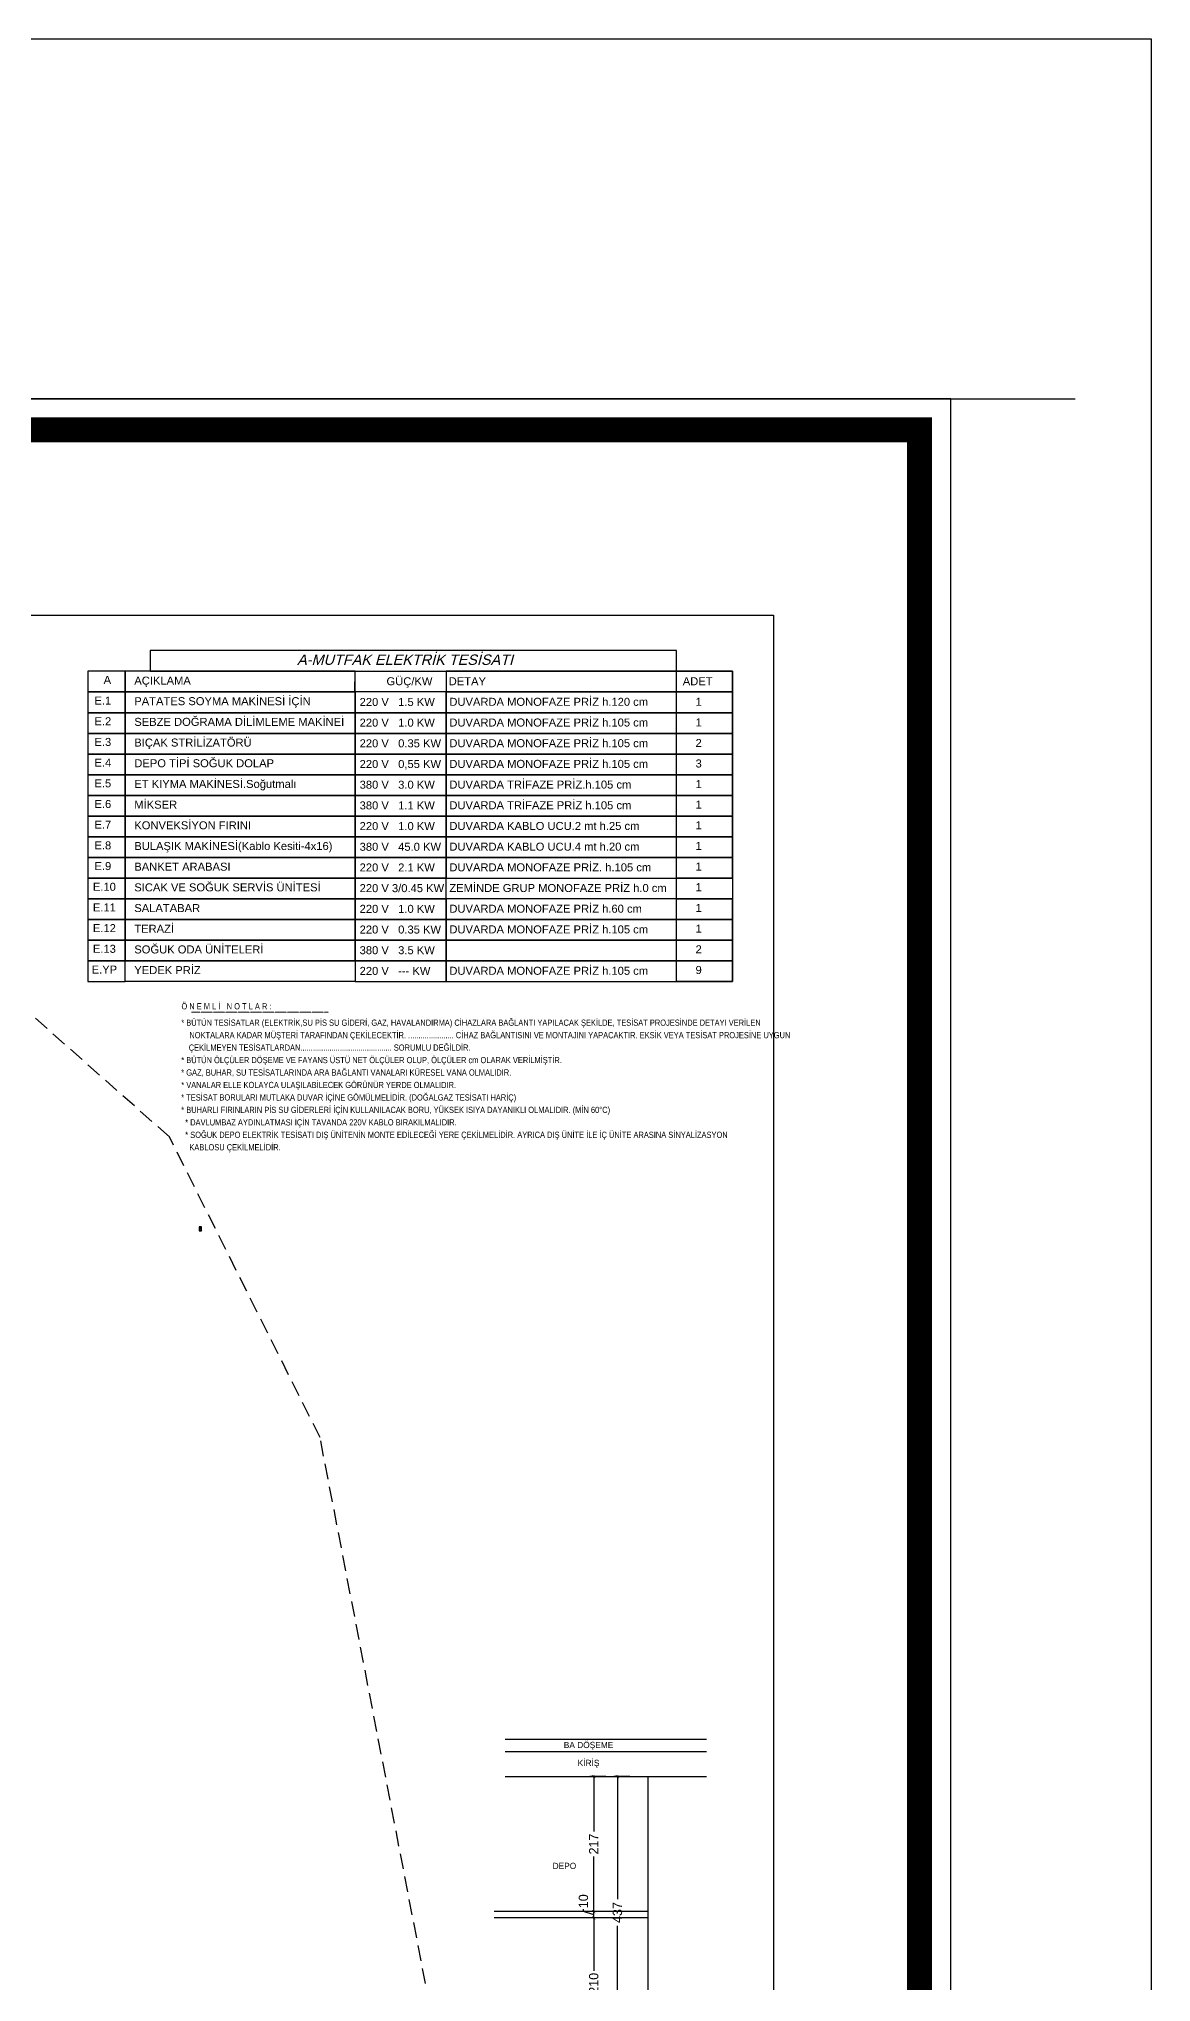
# Model space of a CAD drawing. Header units: millimetres. Extents: x -29311 to -3405, y 28913 to 42880.
# Drawn here: x -5191 to -3405, y 39760 to 42880 of the extents above; entities that cross this region are included whole.
import ezdxf
from ezdxf.enums import TextEntityAlignment as Align

# ---------------------------------------------------------------- set-up
doc = ezdxf.new("R2010")
doc.units = ezdxf.units.MM
doc.linetypes.add('( Hidden )', pattern=[0.375, 0.25, -0.125])
doc.linetypes.add('DASHDOT', pattern=[1, 0.5, -0.25, 0, -0.25])
for name, color, linetype in [('A-BA', 1, 'Continuous'), ('A-DUVAR-ALCIPAN-CELIK', 144, 'Continuous'), ('A-TAVAN-ALCIPAN', 193, 'Continuous'), ('ANTET', 250, 'Continuous'), ('vaz_bina2', 161, 'Continuous'), ('Yazılar', 253, 'Continuous')]:
    doc.layers.add(name, color=color, linetype=linetype)
for name, color, linetype, lineweight in [('TES', 7, 'Continuous', 15), ('TES_ELK', 230, 'Continuous', 25), ('TES_SU', 150, 'Continuous', 25)]:
    doc.layers.add(name, color=color, linetype=linetype, lineweight=lineweight)
doc.styles.add('antet', font='arial.ttf', dxfattribs={"oblique": 15, "height": 2.75})
doc.styles.add('HA_SMART', font='')
doc.styles.get('HA_SMART').set_extended_font_data('Sakkal Majalla')
doc.dimstyles.new('1-100HA', dxfattribs={"dimtxt": 15, "dimasz": 5, "dimexe": 6, "dimexo": 0, "dimgap": 2, "dimtad": 0, "dimdec": 1, "dimrnd": 0.5, "dimzin": 11, "dimtxsty": 'HA_SMART', "dimblk": 'ARCHTICK', "dimcen": 3, "dimdle": 1.25, "dimclrd": 256, "dimclrt": 7, "dimadec": 0, "dimazin": 0, "dimtfac": 1.25, "dimtdec": 1, "dimtofl": 0, "dimtmove": 1, "dimatfit": 3, "dimldrblk": 'ARCHTICK', "dimfxl": 20, "dimfxlon": 1, "dimtolj": 1, "dimtzin": 0, "dimarcsym": 0})

# ---------------------------------------------------------------- blocks, each defined once
blk = doc.blocks.new('ANTET')
at = {"color": 251, "const_width": 20, "elevation": 0}
blk.add_lwpolyline([(-18595, -50619.4), (-18595, -52600.1), (-14668.2, -52600.1), (-14668.2, -50619.4)], close=True, dxfattribs=at)
at = {"layer": 'Yazılar', "elevation": 0}
for points in [[(-18620, -50594.4), (-18620, -52625.1), (-14643.2, -52625.1), (-14643.2, -50594.4)], [(-18397.9, -50768), (-14785.5, -50768), (-14785.5, -52468.9), (-18397.9, -52468.9)]]:
    blk.add_lwpolyline(points, close=True, dxfattribs=at)
blk = doc.blocks.new('40 60')
at = {"layer": 'A-DUVAR-ALCIPAN-CELIK'}
for points in [[(82132.2, 6001.7), (82132.2, 6007.7), (82128.2, 6007.7), (82128.2, 6001.7)], [(82132, 6001.8), (82132, 6007.5), (82128.3, 6007.5), (82128.3, 6001.8)]]:
    blk.add_lwpolyline(points, close=True, dxfattribs=at)
blk.add_lwpolyline([(82128.3, 6007.5), (82132, 6001.8)], dxfattribs=at)
blk = doc.blocks.new('_ArchTick')
at = {"color": 0, "linetype": 'ByBlock', "const_width": 0.15}
blk.add_lwpolyline([(-0.5, -0.5), (0.5, 0.5)], dxfattribs=at)
blk = doc.blocks.new('*D443')
at = {"layer": 'A-TAVAN-ALCIPAN', "color": 0, "lineweight": -2, "transparency": 16777216}
for p, q in [((-4280.9, 40090.6), (-4306.4, 40090.6)), ((-4280.9, 39873.6), (-4306.4, 39873.6))]:
    blk.add_line(p, q, dxfattribs=at)
at = {"layer": 'A-TAVAN-ALCIPAN', "lineweight": -2, "transparency": 16777216}
for p, q in [((-4300.4, 40091.9), (-4300.4, 40002)), ((-4300.4, 39872.4), (-4300.4, 39962.3))]:
    blk.add_line(p, q, dxfattribs=at)
at = {"layer": 'DEFPOINTS', "color": 0, "transparency": 16777216}
for p in [(-4280.9, 40090.6), (-4300.4, 39873.6), (-4280.9, 39873.6)]:
    blk.add_point(p, dxfattribs=at)
at = {"layer": 'A-TAVAN-ALCIPAN', "lineweight": -2, "transparency": 16777216, "xscale": 5, "yscale": 5, "zscale": 5}
for p, rotation in [((-4300.4, 40090.6), 90), ((-4300.4, 39873.6), 270)]:
    blk.add_blockref('_ArchTick', p, dxfattribs=dict(at, rotation=rotation))
at = {"layer": 'A-TAVAN-ALCIPAN', "color": 7, "transparency": 16777216, "insert": (-4300.4, 39982.1), "char_height": 15, "attachment_point": 5, "rotation": 90, "style": 'HA_SMART'}
blk.add_mtext('\\A1;217', dxfattribs=at)
blk = doc.blocks.new('*D444')
at = {"layer": 'A-TAVAN-ALCIPAN', "lineweight": -2, "transparency": 16777216}
for p, q in [((-4300.4, 39864.9), (-4300.4, 39778.5)), ((-4300.4, 39652.4), (-4300.4, 39738.8))]:
    blk.add_line(p, q, dxfattribs=at)
at = {"layer": 'A-TAVAN-ALCIPAN', "color": 0, "lineweight": -2, "transparency": 16777216}
for p, q in [((-4280.9, 39863.6), (-4306.4, 39863.6)), ((-4280.4, 39653.6), (-4306.4, 39653.6))]:
    blk.add_line(p, q, dxfattribs=at)
at = {"layer": 'DEFPOINTS', "color": 0, "transparency": 16777216}
for p in [(-4280.9, 39863.6), (-4300.4, 39653.6), (-4251.9, 39653.6)]:
    blk.add_point(p, dxfattribs=at)
at = {"layer": 'A-TAVAN-ALCIPAN', "lineweight": -2, "transparency": 16777216, "xscale": 5, "yscale": 5, "zscale": 5}
for p, rotation in [((-4300.4, 39863.6), 90), ((-4300.4, 39653.6), 270)]:
    blk.add_blockref('_ArchTick', p, dxfattribs=dict(at, rotation=rotation))
at = {"layer": 'A-TAVAN-ALCIPAN', "color": 7, "transparency": 16777216, "insert": (-4300.4, 39758.6), "char_height": 15, "attachment_point": 5, "rotation": 90, "style": 'HA_SMART'}
blk.add_mtext('\\A1;210', dxfattribs=at)
blk = doc.blocks.new('*D445')
at = {"layer": 'A-TAVAN-ALCIPAN', "color": 0, "lineweight": -2, "transparency": 16777216}
for p, q in [((-4242.3, 40090.6), (-4268.3, 40090.6)), ((-4242.3, 39653.6), (-4268.3, 39653.6))]:
    blk.add_line(p, q, dxfattribs=at)
at = {"layer": 'A-TAVAN-ALCIPAN', "lineweight": -2, "transparency": 16777216}
for p, q in [((-4262.3, 40091.9), (-4262.3, 39893.4)), ((-4262.3, 39652.4), (-4262.3, 39850.9))]:
    blk.add_line(p, q, dxfattribs=at)
at = {"layer": 'DEFPOINTS', "color": 0, "transparency": 16777216}
for p in [(-4237.4, 40090.6), (-4262.3, 39653.6), (-4237.4, 39653.6)]:
    blk.add_point(p, dxfattribs=at)
at = {"layer": 'A-TAVAN-ALCIPAN', "lineweight": -2, "transparency": 16777216, "xscale": 5, "yscale": 5, "zscale": 5}
for p, rotation in [((-4262.3, 40090.6), 90), ((-4262.3, 39653.6), 270)]:
    blk.add_blockref('_ArchTick', p, dxfattribs=dict(at, rotation=rotation))
at = {"layer": 'A-TAVAN-ALCIPAN', "color": 7, "transparency": 16777216, "insert": (-4262.3, 39872.1), "char_height": 15, "attachment_point": 5, "rotation": 90, "style": 'HA_SMART'}
blk.add_mtext('\\A1;437', dxfattribs=at)
blk = doc.blocks.new('*D446')
at = {"layer": 'A-TAVAN-ALCIPAN', "lineweight": -2, "transparency": 16777216}
for p, q in [((-4316.9, 39873.6), (-4316.9, 39877.6)), ((-4300.4, 39868.6), (-4316.9, 39873.6)), ((-4300.4, 39862.4), (-4300.4, 39874.9))]:
    blk.add_line(p, q, dxfattribs=at)
at = {"layer": 'A-TAVAN-ALCIPAN', "color": 0, "lineweight": -2, "transparency": 16777216}
for p, q in [((-4293.6, 39873.6), (-4306.4, 39873.6)), ((-4280.9, 39863.6), (-4306.4, 39863.6))]:
    blk.add_line(p, q, dxfattribs=at)
at = {"layer": 'DEFPOINTS', "color": 0, "transparency": 16777216}
for p in [(-4300.4, 39873.6), (-4293.6, 39873.6), (-4280.9, 39863.6)]:
    blk.add_point(p, dxfattribs=at)
at = {"layer": 'A-TAVAN-ALCIPAN', "lineweight": -2, "transparency": 16777216, "xscale": 5, "yscale": 5, "zscale": 5}
for p, rotation in [((-4300.4, 39873.6), 90), ((-4300.4, 39863.6), 270)]:
    blk.add_blockref('_ArchTick', p, dxfattribs=dict(at, rotation=rotation))
at = {"layer": 'A-TAVAN-ALCIPAN', "color": 7, "transparency": 16777216, "insert": (-4316.9, 39890.3), "char_height": 15, "attachment_point": 5, "rotation": 90, "style": 'HA_SMART'}
blk.add_mtext('\\A1;10', dxfattribs=at)

msp = doc.modelspace()

# ---------------------------------------------------------------- linework, layer by layer
at = {"layer": 'A-BA'}
for points in [[(-4442.4, 40150.64), (-4119.38, 40150.64)], [(-4442.4, 40130.64), (-4119.38, 40130.64)], [(-4442.4, 40090.64), (-4119.38, 40090.64)], [(-4213.45, 39873.64), (-4460.02, 39873.64)], [(-4213.45, 39863.64), (-4460.02, 39863.64)]]:
    msp.add_lwpolyline(points, dxfattribs=at)
at = {"layer": 'A-TAVAN-ALCIPAN'}
msp.add_lwpolyline([(-4213.45, 40090.64), (-4213.45, 39653.64)], dxfattribs=at)
at = {"layer": 'ANTET', "color": 251}
msp.add_line((-4684.12, 41831.36), (-4683.41, 41864.57), dxfattribs=at)
for points in [[(-5012.33, 41864.57), (-4167.67, 41864.57), (-4167.67, 41897.78), (-5012.33, 41897.78)], [(-5112.33, 41831.36), (-5052.52, 41831.36), (-5052.52, 41864.57), (-5112.33, 41864.57)], [(-5052.52, 41831.36), (-4683.41, 41831.36), (-4683.41, 41864.57), (-5052.52, 41864.57)], [(-4537.03, 41831.36), (-4077.67, 41831.36), (-4077.67, 41864.57), (-4537.03, 41864.57)], [(-4537.03, 41831.36), (-4077.67, 41831.36), (-4077.67, 41864.57), (-4537.03, 41864.57)], [(-4167.67, 41864.57), (-4077.67, 41864.57), (-4077.67, 41532.47), (-4167.67, 41532.47)], [(-5112.33, 41798.15), (-5052.52, 41798.15), (-5052.52, 41831.36), (-5112.33, 41831.36)], [(-5052.52, 41798.15), (-4683.41, 41798.15), (-4683.41, 41831.36), (-5052.52, 41831.36)], [(-4683.41, 41798.15), (-4537.03, 41798.15), (-4537.03, 41831.36), (-4683.41, 41831.36)], [(-4537.03, 41798.15), (-4077.67, 41798.15), (-4077.67, 41831.36), (-4537.03, 41831.36)], [(-5112.33, 41764.94), (-5052.52, 41764.94), (-5052.52, 41798.15), (-5112.33, 41798.15)], [(-5052.52, 41764.94), (-4683.41, 41764.94), (-4683.41, 41798.15), (-5052.52, 41798.15)], [(-5052.52, 41764.94), (-4683.41, 41764.94), (-4683.41, 41798.15), (-5052.52, 41798.15)], [(-4683.41, 41764.94), (-4537.03, 41764.94), (-4537.03, 41798.15), (-4683.41, 41798.15)], [(-4537.03, 41764.94), (-4077.67, 41764.94), (-4077.67, 41798.15), (-4537.03, 41798.15)], [(-4537.03, 41764.94), (-4077.67, 41764.94), (-4077.67, 41798.15), (-4537.03, 41798.15)], [(-5112.33, 41731.73), (-5052.52, 41731.73), (-5052.52, 41764.94), (-5112.33, 41764.94)], [(-5112.33, 41731.73), (-5052.52, 41731.73), (-5052.52, 41764.94), (-5112.33, 41764.94)], [(-5052.52, 41731.73), (-4683.41, 41731.73), (-4683.41, 41764.94), (-5052.52, 41764.94)], [(-5052.52, 41731.73), (-4683.41, 41731.73), (-4683.41, 41764.94), (-5052.52, 41764.94)], [(-5052.52, 41731.73), (-4683.41, 41731.73), (-4683.41, 41764.94), (-5052.52, 41764.94)], [(-4683.41, 41731.73), (-4537.03, 41731.73), (-4537.03, 41764.94), (-4683.41, 41764.94)], [(-4683.41, 41731.73), (-4537.03, 41731.73), (-4537.03, 41764.94), (-4683.41, 41764.94)], [(-4537.03, 41731.73), (-4077.67, 41731.73), (-4077.67, 41764.94), (-4537.03, 41764.94)], [(-4537.03, 41731.73), (-4077.67, 41731.73), (-4077.67, 41764.94), (-4537.03, 41764.94)], [(-4537.03, 41731.73), (-4077.67, 41731.73), (-4077.67, 41764.94), (-4537.03, 41764.94)], [(-5112.33, 41698.52), (-5052.52, 41698.52), (-5052.52, 41731.73), (-5112.33, 41731.73)], [(-5112.33, 41698.52), (-5052.52, 41698.52), (-5052.52, 41731.73), (-5112.33, 41731.73)], [(-5112.33, 41698.52), (-5052.52, 41698.52), (-5052.52, 41731.73), (-5112.33, 41731.73)], [(-5052.52, 41698.52), (-4683.41, 41698.52), (-4683.41, 41731.73), (-5052.52, 41731.73)], [(-5052.52, 41698.52), (-4683.41, 41698.52), (-4683.41, 41731.73), (-5052.52, 41731.73)], [(-5052.52, 41698.52), (-4683.41, 41698.52), (-4683.41, 41731.73), (-5052.52, 41731.73)], [(-5052.52, 41698.52), (-4683.41, 41698.52), (-4683.41, 41731.73), (-5052.52, 41731.73)], [(-4683.41, 41698.52), (-4537.03, 41698.52), (-4537.03, 41731.73), (-4683.41, 41731.73)], [(-4683.41, 41698.52), (-4537.03, 41698.52), (-4537.03, 41731.73), (-4683.41, 41731.73)], [(-4683.41, 41698.52), (-4537.03, 41698.52), (-4537.03, 41731.73), (-4683.41, 41731.73)], [(-4537.03, 41698.52), (-4077.67, 41698.52), (-4077.67, 41731.73), (-4537.03, 41731.73)], [(-4537.03, 41698.52), (-4077.67, 41698.52), (-4077.67, 41731.73), (-4537.03, 41731.73)], [(-4537.03, 41698.52), (-4077.67, 41698.52), (-4077.67, 41731.73), (-4537.03, 41731.73)], [(-4537.03, 41698.52), (-4077.67, 41698.52), (-4077.67, 41731.73), (-4537.03, 41731.73)], [(-5112.33, 41665.31), (-5052.52, 41665.31), (-5052.52, 41698.52), (-5112.33, 41698.52)], [(-5112.33, 41665.31), (-5052.52, 41665.31), (-5052.52, 41698.52), (-5112.33, 41698.52)], [(-5052.52, 41665.31), (-4683.41, 41665.31), (-4683.41, 41698.52), (-5052.52, 41698.52)], [(-5052.52, 41665.31), (-4683.41, 41665.31), (-4683.41, 41698.52), (-5052.52, 41698.52)], [(-5052.52, 41665.31), (-4683.41, 41665.31), (-4683.41, 41698.52), (-5052.52, 41698.52)], [(-5052.52, 41665.31), (-4683.41, 41665.31), (-4683.41, 41698.52), (-5052.52, 41698.52)], [(-4683.41, 41665.31), (-4537.03, 41665.31), (-4537.03, 41698.52), (-4683.41, 41698.52)], [(-4683.41, 41665.31), (-4537.03, 41665.31), (-4537.03, 41698.52), (-4683.41, 41698.52)], [(-4537.03, 41665.31), (-4077.67, 41665.31), (-4077.67, 41698.52), (-4537.03, 41698.52)], [(-4537.03, 41665.31), (-4077.67, 41665.31), (-4077.67, 41698.52), (-4537.03, 41698.52)], [(-4537.03, 41665.31), (-4077.67, 41665.31), (-4077.67, 41698.52), (-4537.03, 41698.52)], [(-4537.03, 41665.31), (-4077.67, 41665.31), (-4077.67, 41698.52), (-4537.03, 41698.52)], [(-4537.03, 41665.31), (-4077.67, 41665.31), (-4077.67, 41698.52), (-4537.03, 41698.52)], [(-4537.03, 41665.31), (-4077.67, 41665.31), (-4077.67, 41698.52), (-4537.03, 41698.52)], [(-4537.03, 41665.31), (-4077.67, 41665.31), (-4077.67, 41698.52), (-4537.03, 41698.52)], [(-4537.03, 41665.31), (-4077.67, 41665.31), (-4077.67, 41698.52), (-4537.03, 41698.52)], [(-5112.33, 41632.1), (-5052.52, 41632.1), (-5052.52, 41665.31), (-5112.33, 41665.31)], [(-5112.33, 41632.1), (-5052.52, 41632.1), (-5052.52, 41665.31), (-5112.33, 41665.31)], [(-5112.33, 41632.1), (-5052.52, 41632.1), (-5052.52, 41665.31), (-5112.33, 41665.31)], [(-5052.52, 41632.1), (-4683.41, 41632.1), (-4683.41, 41665.31), (-5052.52, 41665.31)], [(-5052.52, 41632.1), (-4683.41, 41632.1), (-4683.41, 41665.31), (-5052.52, 41665.31)], [(-5052.52, 41632.1), (-4683.41, 41632.1), (-4683.41, 41665.31), (-5052.52, 41665.31)], [(-5052.52, 41632.1), (-4683.41, 41632.1), (-4683.41, 41665.31), (-5052.52, 41665.31)], [(-4683.41, 41632.1), (-4537.03, 41632.1), (-4537.03, 41665.31), (-4683.41, 41665.31)], [(-4683.41, 41632.1), (-4537.03, 41632.1), (-4537.03, 41665.31), (-4683.41, 41665.31)], [(-4683.41, 41632.1), (-4537.03, 41632.1), (-4537.03, 41665.31), (-4683.41, 41665.31)], [(-4537.03, 41632.1), (-4077.67, 41632.1), (-4077.67, 41665.31), (-4537.03, 41665.31)], [(-4537.03, 41632.1), (-4077.67, 41632.1), (-4077.67, 41665.31), (-4537.03, 41665.31)], [(-4537.03, 41632.1), (-4077.67, 41632.1), (-4077.67, 41665.31), (-4537.03, 41665.31)], [(-4537.03, 41632.1), (-4077.67, 41632.1), (-4077.67, 41665.31), (-4537.03, 41665.31)], [(-5112.33, 41598.89), (-5052.52, 41598.89), (-5052.52, 41632.1), (-5112.33, 41632.1)], [(-5112.33, 41598.89), (-5052.52, 41598.89), (-5052.52, 41632.1), (-5112.33, 41632.1)], [(-5112.33, 41598.89), (-5052.52, 41598.89), (-5052.52, 41632.1), (-5112.33, 41632.1)], [(-5052.52, 41598.89), (-4683.41, 41598.89), (-4683.41, 41632.1), (-5052.52, 41632.1)], [(-5052.52, 41598.89), (-4683.41, 41598.89), (-4683.41, 41632.1), (-5052.52, 41632.1)], [(-5052.52, 41598.89), (-4683.41, 41598.89), (-4683.41, 41632.1), (-5052.52, 41632.1)], [(-5052.52, 41598.89), (-4683.41, 41598.89), (-4683.41, 41632.1), (-5052.52, 41632.1)], [(-4683.41, 41598.89), (-4537.03, 41598.89), (-4537.03, 41632.1), (-4683.41, 41632.1)], [(-4683.41, 41598.89), (-4537.03, 41598.89), (-4537.03, 41632.1), (-4683.41, 41632.1)], [(-4537.03, 41598.89), (-4077.67, 41598.89), (-4077.67, 41632.1), (-4537.03, 41632.1)], [(-4537.03, 41598.89), (-4077.67, 41598.89), (-4077.67, 41632.1), (-4537.03, 41632.1)], [(-4537.03, 41598.89), (-4077.67, 41598.89), (-4077.67, 41632.1), (-4537.03, 41632.1)], [(-4537.03, 41598.89), (-4077.67, 41598.89), (-4077.67, 41632.1), (-4537.03, 41632.1)], [(-4537.03, 41598.89), (-4077.67, 41598.89), (-4077.67, 41632.1), (-4537.03, 41632.1)], [(-4537.03, 41598.89), (-4077.67, 41598.89), (-4077.67, 41632.1), (-4537.03, 41632.1)], [(-4537.03, 41598.89), (-4077.67, 41598.89), (-4077.67, 41632.1), (-4537.03, 41632.1)], [(-5112.33, 41565.68), (-5052.52, 41565.68), (-5052.52, 41598.89), (-5112.33, 41598.89)], [(-5112.33, 41565.68), (-5052.52, 41565.68), (-5052.52, 41598.89), (-5112.33, 41598.89)], [(-5052.52, 41565.68), (-4683.41, 41565.68), (-4683.41, 41598.89), (-5052.52, 41598.89)], [(-5052.52, 41565.68), (-4683.41, 41565.68), (-4683.41, 41598.89), (-5052.52, 41598.89)], [(-5052.52, 41565.68), (-4683.41, 41565.68), (-4683.41, 41598.89), (-5052.52, 41598.89)], [(-5052.52, 41565.68), (-4683.41, 41565.68), (-4683.41, 41598.89), (-5052.52, 41598.89)], [(-4683.41, 41565.68), (-4537.03, 41565.68), (-4537.03, 41598.89), (-4683.41, 41598.89)], [(-4683.41, 41565.68), (-4537.03, 41565.68), (-4537.03, 41598.89), (-4683.41, 41598.89)], [(-4683.41, 41565.68), (-4537.03, 41565.68), (-4537.03, 41598.89), (-4683.41, 41598.89)], [(-4537.03, 41565.68), (-4077.67, 41565.68), (-4077.67, 41598.89), (-4537.03, 41598.89)], [(-4537.03, 41565.68), (-4077.67, 41565.68), (-4077.67, 41598.89), (-4537.03, 41598.89)], [(-4537.03, 41565.68), (-4077.67, 41565.68), (-4077.67, 41598.89), (-4537.03, 41598.89)], [(-4537.03, 41565.68), (-4077.67, 41565.68), (-4077.67, 41598.89), (-4537.03, 41598.89)], [(-4537.03, 41565.68), (-4077.67, 41565.68), (-4077.67, 41598.89), (-4537.03, 41598.89)], [(-4537.03, 41565.68), (-4077.67, 41565.68), (-4077.67, 41598.89), (-4537.03, 41598.89)], [(-4537.03, 41565.69), (-4077.67, 41565.69), (-4077.67, 41598.89), (-4537.03, 41598.89)], [(-4537.03, 41565.68), (-4077.67, 41565.68), (-4077.67, 41598.89), (-4537.03, 41598.89)], [(-5112.33, 41532.47), (-5052.52, 41532.47), (-5052.52, 41565.68), (-5112.33, 41565.68)], [(-5112.33, 41532.47), (-5052.52, 41532.47), (-5052.52, 41565.68), (-5112.33, 41565.68)], [(-5052.52, 41532.47), (-4683.41, 41532.47), (-4683.41, 41565.68), (-5052.52, 41565.68)], [(-5052.52, 41532.47), (-4683.41, 41532.47), (-4683.41, 41565.68), (-5052.52, 41565.68)], [(-5052.52, 41532.47), (-4683.41, 41532.47), (-4683.41, 41565.68), (-5052.52, 41565.68)], [(-5052.52, 41532.47), (-4683.41, 41532.47), (-4683.41, 41565.68), (-5052.52, 41565.68)], [(-4683.41, 41532.47), (-4537.03, 41532.47), (-4537.03, 41565.68), (-4683.41, 41565.68)], [(-4683.41, 41532.47), (-4537.03, 41532.47), (-4537.03, 41565.68), (-4683.41, 41565.68)], [(-4683.41, 41532.47), (-4537.03, 41532.47), (-4537.03, 41565.68), (-4683.41, 41565.68)], [(-4537.03, 41532.48), (-4077.67, 41532.48), (-4077.67, 41565.69), (-4537.03, 41565.69)], [(-4537.03, 41532.47), (-4077.67, 41532.47), (-4077.67, 41565.68), (-4537.03, 41565.68)], [(-4537.03, 41532.47), (-4077.67, 41532.47), (-4077.67, 41565.68), (-4537.03, 41565.68)], [(-4537.03, 41532.47), (-4077.67, 41532.47), (-4077.67, 41565.68), (-4537.03, 41565.68)], [(-5112.33, 41499.27), (-5052.52, 41499.27), (-5052.52, 41532.48), (-5112.33, 41532.48)], [(-5112.33, 41499.26), (-5052.52, 41499.26), (-5052.52, 41532.47), (-5112.33, 41532.47)], [(-5052.52, 41499.26), (-4683.41, 41499.26), (-4683.41, 41532.47), (-5052.52, 41532.47)], [(-4683.41, 41499.26), (-4537.03, 41499.26), (-4537.03, 41532.47), (-4683.41, 41532.47)], [(-5112.33, 41466.06), (-5052.52, 41466.06), (-5052.52, 41499.27), (-5112.33, 41499.27)], [(-5112.33, 41466.05), (-5052.52, 41466.05), (-5052.52, 41499.26), (-5112.33, 41499.26)], [(-5052.52, 41466.06), (-4683.41, 41466.06), (-4683.41, 41499.27), (-5052.52, 41499.27)], [(-5052.52, 41466.05), (-4683.41, 41466.05), (-4683.41, 41499.26), (-5052.52, 41499.26)], [(-4683.41, 41466.05), (-4537.03, 41466.05), (-4537.03, 41499.26), (-4683.41, 41499.26)], [(-4537.03, 41466.05), (-4077.67, 41466.05), (-4077.67, 41499.26), (-4537.03, 41499.26)], [(-5112.33, 41432.85), (-5052.52, 41432.85), (-5052.52, 41466.06), (-5112.33, 41466.06)], [(-5052.52, 41432.84), (-4683.41, 41432.84), (-4683.41, 41466.05), (-5052.52, 41466.05)], [(-4683.41, 41432.84), (-4537.03, 41432.84), (-4537.03, 41466.05), (-4683.41, 41466.05)], [(-4537.03, 41432.85), (-4077.67, 41432.85), (-4077.67, 41466.06), (-4537.03, 41466.06)], [(-5112.33, 41399.64), (-5052.52, 41399.64), (-5052.52, 41432.85), (-5112.33, 41432.85)], [(-5052.52, 41399.63), (-4683.41, 41399.63), (-4683.41, 41432.84), (-5052.52, 41432.84)], [(-4683.41, 41399.63), (-4537.03, 41399.63), (-4537.03, 41432.84), (-4683.41, 41432.84)], [(-4537.03, 41399.64), (-4077.67, 41399.64), (-4077.67, 41432.85), (-4537.03, 41432.85)], [(-5112.33, 41366.44), (-5052.52, 41366.44), (-5052.52, 41399.64), (-5112.33, 41399.64)], [(-4683.41, 41366.43), (-4537.03, 41366.43), (-4537.03, 41399.64), (-4683.41, 41399.64)], [(-4537.03, 41366.43), (-4077.67, 41366.43), (-4077.67, 41399.64), (-4537.03, 41399.64)]]:
    msp.add_lwpolyline(points, close=True, dxfattribs=at)
at = {"layer": 'TES', "linetype": 'DASHDOT'}
msp.add_lwpolyline([(-4946.21, 41317.55), (-4726.21, 41317.55)], dxfattribs=at)
at = {"layer": 'TES_ELK'}
for points in [[(-4167.67, 41598.89), (-4077.67, 41598.89), (-4077.67, 41565.69), (-4167.67, 41565.69)], [(-4167.67, 41565.68), (-4077.67, 41565.68), (-4077.67, 41532.47), (-4167.67, 41532.47)], [(-4167.67, 41532.48), (-4077.67, 41532.48), (-4077.67, 41499.27), (-4167.67, 41499.27)], [(-5052.52, 41499.26), (-4683.41, 41499.26), (-4683.41, 41466.05), (-5052.52, 41466.05)], [(-4167.67, 41499.27), (-4077.67, 41499.27), (-4077.67, 41466.06), (-4167.67, 41466.06)], [(-5052.52, 41466.05), (-4683.41, 41466.05), (-4683.41, 41432.84), (-5052.52, 41432.84)], [(-4167.67, 41466.06), (-4077.67, 41466.06), (-4077.67, 41432.86), (-4167.67, 41432.86)], [(-5052.52, 41432.84), (-4683.41, 41432.84), (-4683.41, 41399.63), (-5052.52, 41399.63)], [(-4167.67, 41432.86), (-4077.67, 41432.86), (-4077.67, 41399.65), (-4167.67, 41399.65)], [(-5052.52, 41399.64), (-4683.41, 41399.64), (-4683.41, 41366.43), (-5052.52, 41366.43)], [(-4167.67, 41399.65), (-4077.67, 41399.65), (-4077.67, 41366.44), (-4167.67, 41366.44)], [(-4167.67, 41399.64), (-4077.67, 41399.64), (-4077.67, 41366.43), (-4167.67, 41366.43)]]:
    msp.add_lwpolyline(points, close=True, dxfattribs=at)
at = {"layer": 'TES_SU'}
msp.add_line((-3727.34, 42302.15), (-3527.34, 42302.15), dxfattribs=at)
for points in [[(-20558.84, 42879.74), (-3405.49, 42879.74), (-3405.49, 28913.48), (-20558.84, 28913.48)], [(-19984.54, 42302.15), (-3727.34, 42302.15), (-3727.34, 29417.64), (-19984.54, 29417.64)]]:
    msp.add_lwpolyline(points, close=True, dxfattribs=at)
at = {"layer": 'vaz_bina2', "linetype": '( Hidden )', "ltscale": 100}
msp.add_lwpolyline([(-10745.16, 41087.28), (-10501.58, 39221.08), (-5488.57, 39238.89), (-4470.79, 39242.51), (-4739.72, 40634.75), (-4981.51, 41117.08), (-5309.76, 41407.74), (-5666.95, 41596.35), (-6038.1, 41706.43), (-6406.89, 41755.81), (-10810.15, 41585.13)], close=True, dxfattribs=at)

# ---------------------------------------------------------------- block references
at = {"xscale": 2, "yscale": 2, "zscale": 2}
msp.add_blockref('ANTET', (25559.14, 143490.88, 0), dxfattribs=at)
at = {"layer": 'A-DUVAR-ALCIPAN-CELIK'}
msp.add_blockref('40 60', (-87062.08, 34964.94), dxfattribs=at)

# ---------------------------------------------------------------- texts
at = {"layer": 'A-TAVAN-ALCIPAN', "color": 7, "char_height": 10, "attachment_point": 5, "style": 'HA_SMART'}
for s, insert in [('\\A1;BA DÖŞEME', (-4308.67, 40139.58)), ('\\A1;KİRİŞ', (-4308.67, 40110.75)), ('\\A1;DEPO', (-4347.39, 39946.91))]:
    msp.add_mtext(s, dxfattribs=dict(at, insert=insert))
at = {"layer": 'ANTET', "color": 251, "style": 'antet'}
for s, height, p in [('A', 12.84, (-5081.22, 41844.39)), ('E.1', 12.838, (-5088.46, 41811.18)), ('E.2', 12.838, (-5088.46, 41777.97)), ('E.3', 12.838, (-5088.46, 41744.77)), ('E.4', 12.838, (-5088.46, 41711.56)), ('E.5', 12.838, (-5088.46, 41678.35)), ('E.6', 12.838, (-5088.46, 41645.14)), ('E.7', 12.838, (-5088.46, 41611.93)), ('E.8', 12.838, (-5088.46, 41578.72)), ('E.9', 12.838, (-5088.46, 41545.51)), (' E.10', 12.838, (-5088.46, 41512.3)), (' E.11', 12.838, (-5088.46, 41479.09)), (' E.12', 12.838, (-5088.46, 41445.89)), (' E.13', 12.838, (-5088.46, 41412.68)), (' E.YP', 12.838, (-5088.46, 41379.47))]:
    msp.add_text(s, height=height, dxfattribs=at).set_placement(p, align=Align.CENTER)
for s, height, p in [('AÇIKLAMA', 12.846, (-5037.96, 41843.19)), ('GÜÇ/KW', 12.846, (-4633.05, 41842.15)), ('DETAY', 12.846, (-4533.17, 41842.14)), ('ADET', 12.846, (-4157.43, 41842.15)), ('PATATES SOYMA MAKİNESİ İÇİN', 12.846, (-5037.96, 41810.19)), ('220 V   1.5 KW   ', 12.846, (-4676.2, 41808.94)), ('DUVARDA MONOFAZE PRİZ h.120 cm', 12.846, (-4532.14, 41809.16)), ('1', 12.85, (-4136.91, 41809.15)), ('SEBZE DOĞRAMA DİLİMLEME MAKİNEİ', 12.846, (-5037.96, 41776.98)), ('220 V   1.0 KW   ', 12.846, (-4676.2, 41775.73)), ('DUVARDA MONOFAZE PRİZ h.105 cm', 12.846, (-4532.14, 41775.95)), ('1', 12.85, (-4136.91, 41776.15)), ('BIÇAK STRİLİZATÖRÜ', 12.846, (-5037.96, 41743.77)), ('220 V   0.35 KW   ', 12.846, (-4676.2, 41742.52)), ('DUVARDA MONOFAZE PRİZ h.105 cm', 12.846, (-4532.14, 41742.74)), ('2', 12.85, (-4136.91, 41743.15)), ('DEPO TİPİ SOĞUK DOLAP', 12.846, (-5037.96, 41710.56)), ('220 V   0,55 KW   ', 12.846, (-4676.2, 41709.31)), ('DUVARDA MONOFAZE PRİZ h.105 cm', 12.846, (-4532.14, 41709.53)), ('3', 12.85, (-4136.91, 41710.15)), ('ET KIYMA MAKİNESİ.Soğutmalı', 12.846, (-5037.96, 41677.35)), ('380 V   3.0 KW   ', 12.846, (-4676.2, 41676.1)), ('DUVARDA TRİFAZE PRİZ.h.105 cm', 12.846, (-4532.14, 41676.32)), ('1', 12.85, (-4136.91, 41677.15)), ('MİKSER', 12.846, (-5037.96, 41644.14)), ('380 V   1.1 KW   ', 12.846, (-4676.2, 41642.89)), ('DUVARDA TRİFAZE PRİZ h.105 cm', 12.846, (-4532.14, 41643.11)), ('1', 12.85, (-4136.91, 41644.15)), ('KONVEKSİYON FIRINI', 12.846, (-5037.96, 41610.93)), ('220 V   1.0 KW   ', 12.846, (-4676.2, 41609.68)), ('DUVARDA KABLO UCU.2 mt h.25 cm', 12.846, (-4532.14, 41609.9)), ('1', 12.85, (-4136.91, 41611.15)), ('BULAŞIK MAKİNESİ(Kablo Kesiti-4x16)', 12.846, (-5037.96, 41577.72)), ('380 V   45.0 KW   ', 12.846, (-4676.2, 41576.48)), ('DUVARDA KABLO UCU.4 mt h.20 cm', 12.846, (-4532.14, 41576.69)), ('1', 12.85, (-4136.91, 41577.95)), ('BANKET ARABASI', 12.846, (-5037.96, 41544.51)), ('220 V   2.1 KW   ', 12.846, (-4676.2, 41543.27)), ('DUVARDA MONOFAZE PRİZ. h.105 cm', 12.846, (-4532.14, 41543.48)), ('1', 12.85, (-4136.92, 41544.73)), ('SICAK VE SOĞUK SERVİS ÜNİTESİ', 12.846, (-5037.96, 41511.3)), ('220 V 3/0.45 KW   ', 12.846, (-4676.2, 41510.06)), ('ZEMİNDE GRUP MONOFAZE PRİZ h.0 cm', 12.846, (-4532.14, 41510.27)), ('1', 12.85, (-4136.91, 41511.73)), ('1', 12.85, (-4136.91, 41511.53)), ('SALATABAR', 12.846, (-5037.96, 41478.1)), ('220 V   1.0 KW   ', 12.846, (-4676.2, 41476.85)), ('DUVARDA MONOFAZE PRİZ h.60 cm', 12.846, (-4532.14, 41477.06)), ('1', 12.85, (-4136.91, 41478.32)), ('TERAZİ', 12.846, (-5037.96, 41444.89)), ('220 V   0.35 KW   ', 12.846, (-4676.2, 41443.64)), ('DUVARDA MONOFAZE PRİZ h.105 cm', 12.846, (-4532.14, 41443.85)), ('1', 12.85, (-4136.91, 41445.12)), ('SOĞUK ODA ÜNİTELERİ', 12.846, (-5037.96, 41411.68)), ('2', 12.85, (-4136.91, 41411.91)), ('YEDEK PRİZ', 12.846, (-5037.96, 41378.47)), ('380 V   3.5 KW   ', 12.846, (-4676.2, 41410.43)), ('DUVARDA MONOFAZE PRİZ h.105 cm', 12.846, (-4532.14, 41377.44)), ('220 V   --- KW   ', 12.846, (-4676.2, 41377.22)), ('9', 12.85, (-4136.91, 41378.7))]:
    msp.add_text(s, height=height, dxfattribs=at).set_placement(p)
at = {"layer": 'ANTET', "color": 251, "insert": (-4776.66, 41891.48), "char_height": 16.6048, "width": 838.2915, "attachment_point": 1, "style": 'antet'}
msp.add_mtext('A-MUTFAK ELEKTRİK TESİSATI', dxfattribs=at)
at = {"layer": 'TES', "linetype": 'DASHDOT', "style": 'antet', "width": 0.75}
for s, p in [('   Ö N E M L İ   N O T L A R :', (-4972.25, 41321.89)), ('  * BÜTÜN TESİSATLAR (ELEKTRİK,SU PİS SU GİDERİ, GAZ, HAVALANDIRMA) CİHAZLARA BAĞLANTI YAPILACAK ŞEKİLDE, TESİSAT PROJESİNDE DETAYI VERİLEN', (-4969.21, 41295.55)), ('  NOKTALARA KADAR MÜŞTERİ TARAFINDAN ÇEKİLECEKTİR. ...................... CİHAZ BAĞLANTISINI VE MONTAJINI YAPACAKTIR. EKSİK VEYA TESİSAT PROJESİNE UYGUN', (-4956.21, 41275.55)), ('  * BÜTÜN ÖLÇÜLER DÖŞEME VE FAYANS ÜSTÜ NET ÖLÇÜLER OLUP, ÖLÇÜLER cm OLARAK VERİLMİŞTİR.', (-4969.21, 41235.55)), ('  ÇEKİLMEYEN TESİSATLARDAN............................................ SORUMLU DEĞİLDİR.', (-4957.21, 41255.55)), ('  * GAZ, BUHAR, SU TESİSATLARINDA ARA BAĞLANTI VANALARI KÜRESEL VANA OLMALIDIR.', (-4969.21, 41215.55)), ('  * VANALAR ELLE KOLAYCA ULAŞILABİLECEK GÖRÜNÜR YERDE OLMALIDIR.', (-4969.21, 41195.55)), ('  * TESİSAT BORULARI MUTLAKA DUVAR İÇİNE GÖMÜLMELİDİR. (DOĞALGAZ TESİSATI HARİÇ)', (-4969.21, 41175.55)), ('  * BUHARLI FIRINLARIN PİS SU GİDERLERİ İÇİN KULLANILACAK BORU, YÜKSEK ISIYA DAYANIKLI OLMALIDIR. (MİN 60%%DC)', (-4969.21, 41155.55)), ('* DAVLUMBAZ AYDINLATMASI İÇİN TAVANDA 220V KABLO BIRAKILMALIDIR.', (-4956.21, 41135.55)), ('* SOĞUK DEPO ELEKTRİK TESİSATI DIŞ ÜNİTENİN MONTE EDİLECEĞİ YERE ÇEKİLMELİDİR. AYRICA DIŞ ÜNİTE İLE İÇ ÜNİTE ARASINA SİNYALİZASYON', (-4956.21, 41115.55)), ('  KABLOSU ÇEKİLMELİDİR.', (-4956.21, 41095.55))]:
    msp.add_text(s, height=10, dxfattribs=at).set_placement(p)

# ---------------------------------------------------------------- dimensions: what is measured, and where the dimension line sits
at = {"layer": 'A-TAVAN-ALCIPAN'}
for base, p1, p2, picture, middle in [((-4300.36, 39873.64), (-4280.89, 40090.64), (-4280.89, 39873.64), '*D443', (-4300.36, 39982.14)), ((-4262.29, 39653.64), (-4237.36, 40090.64), (-4237.36, 39653.64), '*D445', (-4262.29, 39872.14)), ((-4300.36, 39873.64), (-4280.89, 39863.64), (-4293.62, 39873.64), '*D446', (-4316.86, 39879.59)), ((-4300.36, 39653.64), (-4280.89, 39863.64), (-4251.85, 39653.64), '*D444', (-4300.36, 39758.64))]:
    dim = msp.add_linear_dim(base=base, p1=p1, p2=p2, angle=90, dimstyle='1-100HA', dxfattribs=at)
    dim.commit()
    dim.dimension.update_dxf_attribs({"geometry": picture, "text_midpoint": middle})

doc.saveas('drawing.dxf')
